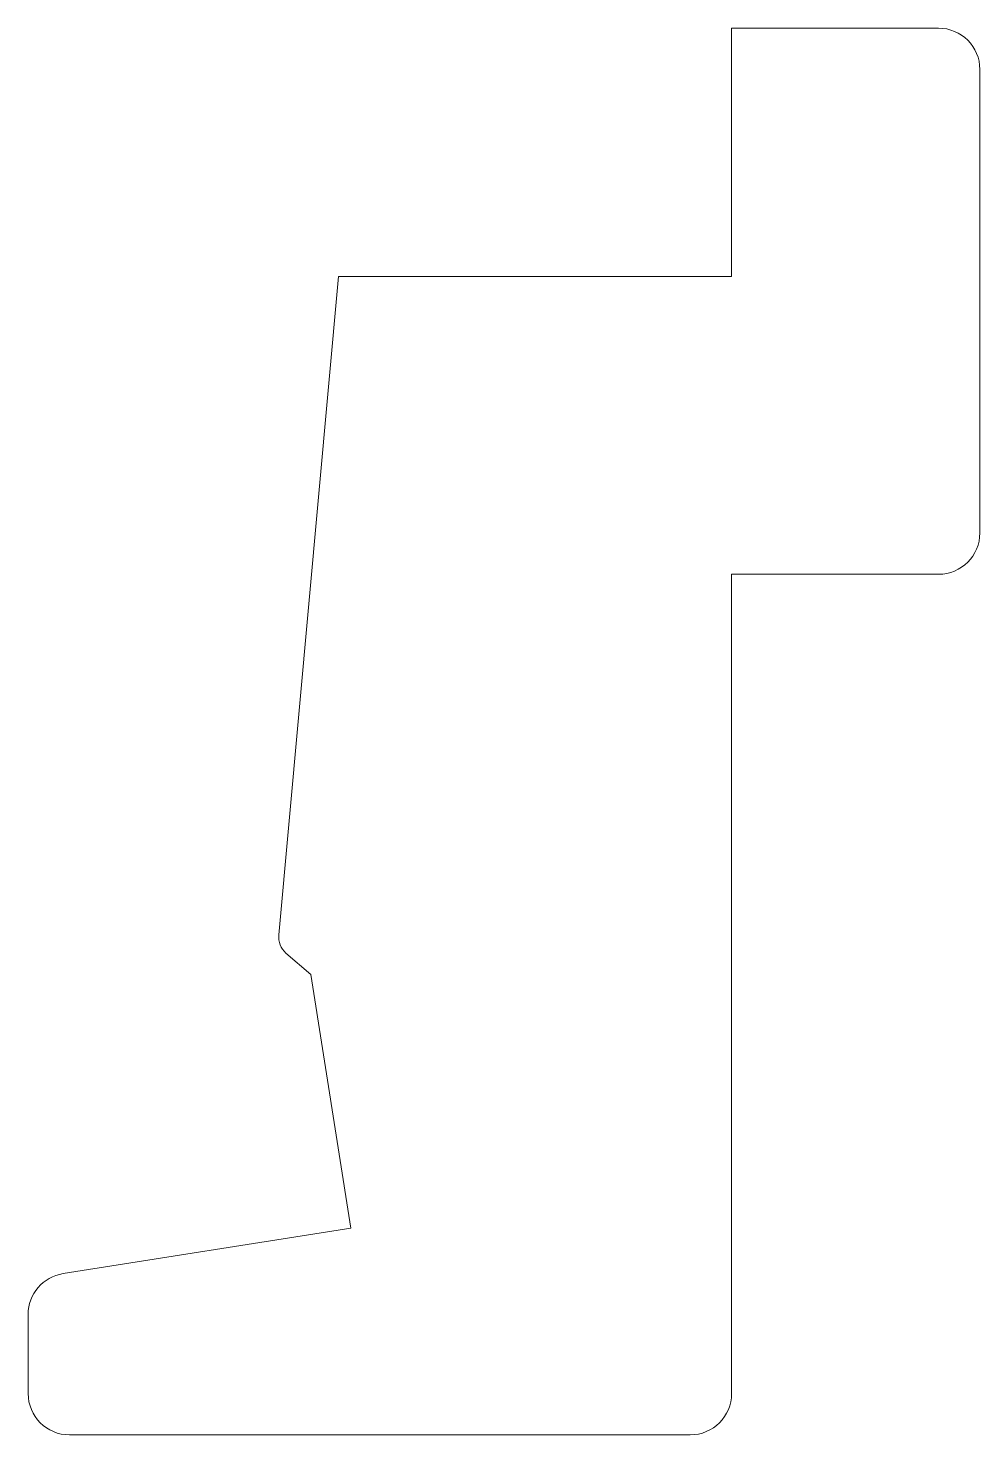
# Model space of a CAD drawing. Header units: millimetres. Extents: x 430.8 to 453.8, y 413.7 to 447.7.
import ezdxf

# ---------------------------------------------------------------- set-up
doc = ezdxf.new("R2010")
doc.units = ezdxf.units.MM

msp = doc.modelspace()

# ---------------------------------------------------------------- linework, layer by layer
at = {"color": 7, "linetype": 'Continuous', "lineweight": 15}
for p, q in [((447.802, 447.65), (447.802, 441.65)), ((452.802, 447.65), (447.802, 447.65)), ((453.802, 435.45), (453.802, 446.65)), ((438.302, 441.65), (436.864, 425.739)), ((447.802, 441.65), (438.302, 441.65)), ((447.802, 414.65), (447.802, 434.45)), ((447.802, 434.45), (452.802, 434.45)), ((437.031, 425.296), (437.632, 424.774)), ((437.632, 424.774), (438.602, 418.65)), ((438.602, 418.65), (431.645, 417.549)), ((430.802, 416.561), (430.802, 414.65)), ((431.802, 413.65), (446.802, 413.65))]:
    msp.add_line(p, q, dxfattribs=at)
for centre, radius, start, end in [((452.802, 446.65), 1, 360, 90), ((452.802, 435.45), 1, 270, 0), ((437.359, 425.673), 0.5, 172.4923, 229), ((431.802, 416.561), 1, 99, 180), ((431.802, 414.65), 1, 180, 270), ((446.802, 414.65), 1, 270, 0)]:
    msp.add_arc(centre, radius, start, end, dxfattribs=at)

doc.saveas('drawing.dxf')
